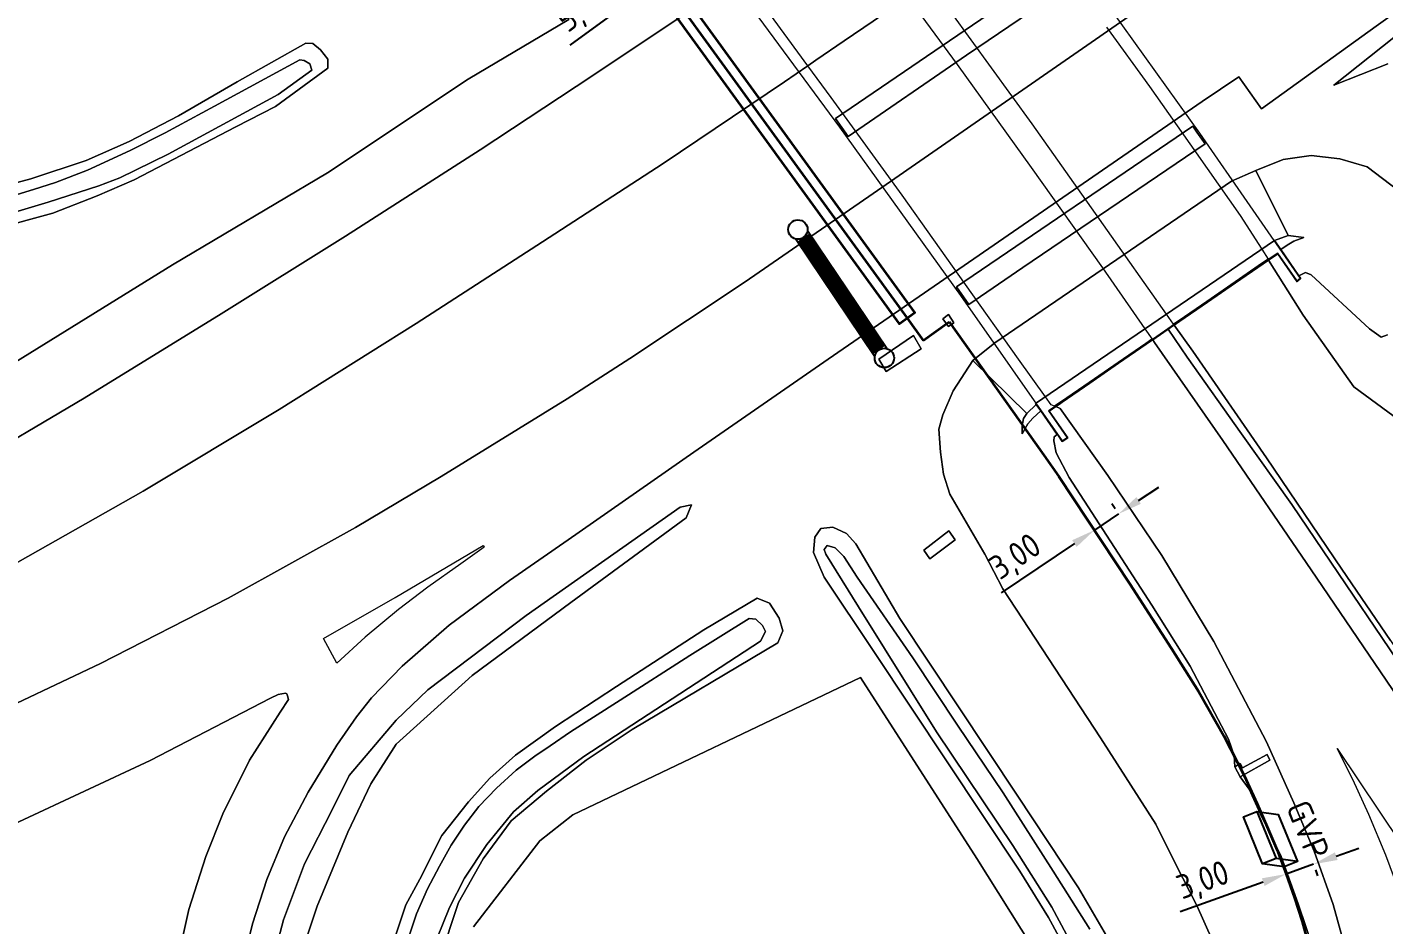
# Model space of a CAD drawing. Header units: metres. Extents: x 112942 to 118371, y 496117 to 499046.
# Drawn here: x 117805.7 to 117946, y 496482.3 to 496575.1 of the extents above; entities that cross this region are included whole.
import ezdxf
from ezdxf.enums import TextEntityAlignment as Align

# ---------------------------------------------------------------- set-up
doc = ezdxf.new("R2010")
doc.units = ezdxf.units.M
doc.linetypes.add('STREEP', pattern=[0.375, 0.25, -0.125])
for name, color, linetype, lineweight in [('B-WE-OG-TOPOKAART-G', 253, 'Continuous', 18), ('N-WE-KL-DATA-T18', 1, 'Continuous', 18), ('N-WE-KL-DATA-T25', 7, 'Continuous', 25), ('N-WE-KL-DATA_GLASVEZEL-G', 90, 'KL-GLASVEZEL-N', 35), ('N-WE-KL-DATA_GLASVEZEL-M', 7, 'Continuous', 18), ('N-WE-KL-DATA_GLASVEZEL_KAST_PUTKAST-S', 90, 'Continuous', 25), ('N-WE-KL-DATA_GLASVEZEL_MANTELBUIS-G', 90, 'Continuous', 35), ('N-WE-VW-BEWEGWIJZERING_DRAAGCONSTRUCTIE_PORTAAL-S', 7, 'Continuous', 25)]:
    doc.layers.add(name, color=color, linetype=linetype, lineweight=lineweight)
doc.styles.add('ISO', font='isocp.shx')
doc.styles.add('NLCS-ISO', font='NLCS-ISO.ttf')
doc.linetypes.add('KL-GLASVEZEL-N', pattern='A,4,-1,[101,NLCS.SHX,S=0.5,R=0,X=0,Y=0],-1,4,-1,["G",Standard,S=1,R=0,X=-0.25,Y=-0.5],-1.5', length=12.5)
doc.dimstyles.new('ISO', dxfattribs={"dimtxt": 2.5, "dimasz": 2.5, "dimexe": 1.25, "dimexo": 0.625, "dimtad": 1, "dimtxsty": 'ISO', "dimcen": 2.5, "dimadec": 0, "dimazin": 0, "dimtfac": 1, "dimtmove": 0, "dimatfit": 3, "dimfxl": 1, "dimarcsym": 0})

# ---------------------------------------------------------------- blocks, each defined once
blk = doc.blocks.new('*D12')
at = {"layer": 'Defpoints', "color": 0, "transparency": 16777216}
for p in [(117875.69, 496583.27, 5.71), (117871.24, 496580.04, 5.71), (117871.24, 496580.04)]:
    blk.add_point(p, dxfattribs=at)
at = {"layer": 'N-WE-KL-DATA_GLASVEZEL-M', "color": 0, "lineweight": -2, "transparency": 16777216}
for p, q in [((117877.71, 496584.74), (117879.73, 496586.21)), ((117875.32, 496583.78), (117874.95, 496584.28)), ((117875.69, 496583.27), (117871.24, 496580.04)), ((117870.87, 496580.55), (117870.5, 496581.05)), ((117869.21, 496578.57), (117861.83, 496573.21))]:
    blk.add_line(p, q, dxfattribs=at)
at = {"layer": 'N-WE-KL-DATA_GLASVEZEL-M', "color": 0, "transparency": 16777216}
for points in [[(117877.47, 496585.08), (117877.96, 496584.4), (117875.69, 496583.27)], [(117868.97, 496578.91), (117869.46, 496578.23), (117871.24, 496580.04)]]:
    blk.add_solid(points, dxfattribs=at)
at = {"layer": 'N-WE-KL-DATA_GLASVEZEL-M', "color": 0, "transparency": 16777216, "insert": (117863.3, 496576.82), "char_height": 2.5, "attachment_point": 5, "rotation": 35.9783, "style": 'ISO'}
blk.add_mtext('5,50', dxfattribs=at)
blk = doc.blocks.new('*D13')
at = {"layer": 'Defpoints', "color": 0, "transparency": 16777216}
for p in [(117918.56, 496524.74, 5.53), (117916.07, 496523.07, 4.52), (117916.07, 496523.07)]:
    blk.add_point(p, dxfattribs=at)
at = {"layer": 'N-WE-KL-DATA_GLASVEZEL-M', "color": 0, "lineweight": -2, "transparency": 16777216}
for p, q in [((117920.63, 496526.13), (117922.71, 496527.52)), ((117918.56, 496524.74), (117916.07, 496523.07)), ((117918.21, 496525.26), (117917.86, 496525.78)), ((117915.72, 496523.59), (117915.37, 496524.11)), ((117913.99, 496521.67), (117906.41, 496516.59))]:
    blk.add_line(p, q, dxfattribs=at)
at = {"layer": 'N-WE-KL-DATA_GLASVEZEL-M', "color": 0, "transparency": 16777216}
for points in [[(117920.4, 496526.48), (117920.87, 496525.79), (117918.56, 496524.74)], [(117913.76, 496522.02), (117914.22, 496521.33), (117916.07, 496523.07)]]:
    blk.add_solid(points, dxfattribs=at)
at = {"layer": 'N-WE-KL-DATA_GLASVEZEL-M', "color": 0, "transparency": 16777216, "insert": (117908.01, 496520.15), "char_height": 2.5, "attachment_point": 5, "rotation": 33.8557, "style": 'ISO'}
blk.add_mtext('3,00', dxfattribs=at)
blk = doc.blocks.new('*D14')
at = {"layer": 'Defpoints', "color": 0, "transparency": 16777216}
for p in [(117938.7, 496488.53, 4.52), (117935.87, 496487.52, 4.52), (117935.87, 496487.52)]:
    blk.add_point(p, dxfattribs=at)
at = {"layer": 'N-WE-KL-DATA_GLASVEZEL-M', "color": 0, "lineweight": -2, "transparency": 16777216}
for p, q in [((117941.06, 496489.36), (117943.41, 496490.2)), ((117938.7, 496488.53), (117935.87, 496487.52)), ((117933.52, 496486.68), (117924.92, 496483.63)), ((117936.08, 496486.93), (117936.29, 496486.34)), ((117938.91, 496487.94), (117939.12, 496487.35))]:
    blk.add_line(p, q, dxfattribs=at)
at = {"layer": 'N-WE-KL-DATA_GLASVEZEL-M', "color": 0, "transparency": 16777216}
for points in [[(117940.92, 496489.76), (117941.2, 496488.97), (117938.7, 496488.53)], [(117933.38, 496487.08), (117933.66, 496486.29), (117935.87, 496487.52)]]:
    blk.add_solid(points, dxfattribs=at)
at = {"layer": 'N-WE-KL-DATA_GLASVEZEL-M', "color": 0, "transparency": 16777216, "insert": (117927.35, 496486.68), "char_height": 2.5, "attachment_point": 5, "rotation": 19.5604, "style": 'ISO'}
blk.add_mtext('3,00', dxfattribs=at)
blk = doc.blocks.new('SKL-DATA_GLASVEZEL_GLASVEZELKABELPUT_RECHTHOEKIG')
at = {"color": 0, "linetype": 'ByBlock'}
for points in [[(-3.2, -0.97), (-2.07, 0.97), (3.18, 0.97), (2.05, -0.97)], [(3.18, 0.97), (3.18, -0.53), (2.05, -2.47)], [(-3.2, -0.97), (2.05, -0.97), (2.05, -2.47), (-3.2, -2.47), (-3.2, -0.97)]]:
    blk.add_lwpolyline(points, dxfattribs=at)
at = {"layer": 'N-WE-KL-DATA-T18', "linetype": 'ByBlock', "style": 'NLCS-ISO', "flags": 1}
for tag, p in [('OMSCHRIJVING_LEGENDA', (-0.01, -8.43)), ('LOCATIE', (-0.01, -12.22)), ('TYPE_HANDHOLE', (-0.01, -16)), ('TYPE_GCO', (-0.01, -19.78)), ('BPS-CODERING', (-0.01, -23.57)), ('POSITIE_X', (-0.01, -27.35)), ('POSITIE_Y', (-0.01, -31.14)), ('OVERIGE_OPMERKING(EN)_1', (-0.01, -34.92)), ('OVERIGE_OPMERKING(EN)_2', (-0.01, -38.71))]:
    blk.add_attdef(tag, p, '', height=1.8, dxfattribs=at)
at = {"layer": 'N-WE-KL-DATA-T25', "linetype": 'ByBlock', "style": 'NLCS-ISO'}
blk.add_attdef('TYPE_SYMBOOL', text='', height=2.5, dxfattribs=at).set_placement((15.9, -0.24), align=Align.MIDDLE_CENTER)
blk = doc.blocks.new('SVW-BEWEGWIJZERING_DRAAGCONSTRUCTIE_PORTAAL_COMBI')
for p, q in [((0.66, 0.75), (15.34, 0.75)), ((0.66, -0.75), (15.34, -0.75))]:
    blk.add_line(p, q)
at = {"linetype": 'STREEP', "flags": 128}
blk.add_lwpolyline([(1, 0, 1.5, 1.5, 0), (15, 0, 0, 0, 0)], format="xyseb", dxfattribs=at)
at = {"linetype": 'ByBlock'}
for points in [[(0.66, 0.75), (15.34, 0.75)], [(0.66, -0.75), (15.34, -0.75)]]:
    blk.add_lwpolyline(points, dxfattribs=at)
for centre in [(0, 0), (16, 0)]:
    blk.add_circle(centre, 1, dxfattribs=at)
at = {"linetype": 'ByBlock', "style": 'NLCS-ISO', "flags": 13}
blk.add_attdef('LENGTE', text='', height=2.5, dxfattribs=at).set_placement((0, 0), align=Align.MIDDLE_LEFT)

msp = doc.modelspace()

# ---------------------------------------------------------------- linework, layer by layer
at = {"layer": 'B-WE-OG-TOPOKAART-G'}
for points, elevation in [([(117801.23, 496554.975), (117807.917, 496556.954), (117813.165, 496558.644), (117815.332, 496559.477), (117820.331, 496561.941), (117831.69, 496568.099), (117835.165, 496570.621), (117834.978, 496571.257), (117834.365, 496571.618), (117833.925, 496571.667), (117825.113, 496566.885), (117820, 496564.123), (117816.394, 496562.311), (117811.965, 496560.274), (117808.664, 496558.988), (117806.392, 496558.28), (117802.429, 496557.07)], -1.462), ([(117802.429, 496557.07), (117806.392, 496558.28), (117808.664, 496558.988), (117811.965, 496560.274), (117816.394, 496562.311), (117820, 496564.123), (117825.113, 496566.885), (117833.925, 496571.667), (117834.365, 496571.618), (117834.978, 496571.257), (117835.165, 496570.621), (117831.69, 496568.099), (117820.331, 496561.941), (117815.332, 496559.477), (117813.165, 496558.644), (117807.917, 496556.954), (117801.23, 496554.975)], -1.462), ([(117915.575, 496481.822), (117911.807, 496487.801), (117906.637, 496495.909), (117901.92, 496502.894), (117897.288, 496509.877), (117891.524, 496518.211), (117890.167, 496520.357), (117889.267, 496521.229), (117888.451, 496521.462), (117888.137, 496521.071), (117888.299, 496520.587), (117891.676, 496515.126), (117899.744, 496502.229), (117907.637, 496490.473), (117911.666, 496484.082), (117913.944, 496479.843)], -1.422), ([(117913.944, 496479.843), (117911.666, 496484.082), (117907.637, 496490.473), (117899.744, 496502.229), (117891.676, 496515.126), (117888.299, 496520.587), (117888.137, 496521.071), (117888.451, 496521.462), (117889.267, 496521.229), (117890.167, 496520.357), (117891.524, 496518.211), (117897.288, 496509.877), (117901.92, 496502.894), (117906.637, 496495.909), (117911.807, 496487.801), (117915.575, 496481.822)], -1.422), ([(117847.51, 496479.39), (117849.4, 496484.061), (117850.939, 496487.079), (117853.267, 496490.557), (117856.001, 496493.96), (117858.518, 496496.142), (117863.295, 496499.663), (117881.55, 496511.576), (117882.063, 496512.577), (117881.756, 496513.216), (117881.049, 496513.875), (117880.363, 496513.947), (117874.241, 496510.108), (117867.044, 496505.485), (117861.892, 496502.228), (117859.809, 496500.774), (117858.219, 496499.694), (117856.281, 496498.266), (117854.254, 496496.397), (117852.421, 496494.494), (117850.936, 496492.558), (117849.568, 496490.52), (117848.383, 496488.339), (117847.138, 496485.987), (117845.996, 496483.412), (117845.203, 496481.023)], -1.422), ([(117845.203, 496481.023), (117845.996, 496483.412), (117847.138, 496485.987), (117848.383, 496488.339), (117849.568, 496490.52), (117850.936, 496492.558), (117852.421, 496494.494), (117854.254, 496496.397), (117856.281, 496498.266), (117858.219, 496499.694), (117859.809, 496500.774), (117861.892, 496502.228), (117867.044, 496505.485), (117874.241, 496510.108), (117880.363, 496513.947), (117881.049, 496513.875), (117881.756, 496513.216), (117882.063, 496512.577), (117881.55, 496511.576), (117863.295, 496499.663), (117858.518, 496496.142), (117856.001, 496493.96), (117853.267, 496490.557), (117850.939, 496487.079), (117849.4, 496484.061), (117847.51, 496479.39)], -1.422)]:
    msp.add_lwpolyline(points, dxfattribs=dict(at, elevation=elevation))
at = {"layer": 'B-WE-OG-TOPOKAART-G', "elevation": 0.134}
for points in [[(117900.986, 496544.102), (117901.518, 496544.509), (117900.993, 496545.348), (117900.41, 496544.903), (117900.986, 496544.102)], [(117901.518, 496544.509), (117900.986, 496544.102), (117900.41, 496544.903), (117900.993, 496545.348), (117901.518, 496544.509)]]:
    msp.add_lwpolyline(points, close=True, dxfattribs=at)
at = {"layer": 'B-WE-OG-TOPOKAART-G'}
for points in [[(117807.944, 496639.506, -0.922), (117821.767, 496624.641, -0.83), (117838.797, 496605.613, -0.755), (117848.109, 496594.094, -0.712), (117855.023, 496585.123, -0.7), (117861.727, 496575.841, -0.199), (117851.338, 496569.668, -0.46), (117836.806, 496560.006, -0.46), (117820.777, 496550.474, -0.418), (117804.573, 496540.468, 0.091), (117793.635, 496534.124, 0.142), (117782.517, 496528.436, 0.154), (117777.364, 496525.565, 0.205), (117768.945, 496528.188, -0.141)], [(117954.815, 496634.46, 0.044), (117946.703, 496627.003, 0.012), (117936.309, 496619.495, -0.051), (117924.253, 496611.085, -0.066), (117912.317, 496602.79, -0.028), (117903.137, 496596.37, -0.039), (117878.407, 496579.577, -0.001), (117864.13, 496569.975, -0.011), (117852.585, 496562.383, -0.019), (117838.663, 496553.448, -0.021), (117825.803, 496545.434, 0.027), (117811.65, 496536.709, 0.102), (117799.014, 496529.271, 0.153), (117786.409, 496522.292, 0.188), (117772.707, 496515.453, 0.155), (117762.952, 496511.041, 0.122), (117743.716, 496503.071, 0.116), (117731.345, 496498.58, 0.134), (117718.146, 496494.358, 0.14)], [(117718.146, 496494.358, 0.14), (117731.345, 496498.58, 0.134), (117743.716, 496503.071, 0.116), (117762.952, 496511.041, 0.122), (117772.707, 496515.453, 0.155), (117786.409, 496522.292, 0.188), (117799.014, 496529.271, 0.153), (117811.65, 496536.709, 0.102), (117825.803, 496545.434, 0.027), (117838.663, 496553.448, -0.021), (117852.585, 496562.383, -0.019), (117864.13, 496569.975, -0.011), (117878.407, 496579.577, -0.001), (117903.137, 496596.37, -0.039), (117912.317, 496602.79, -0.028), (117924.253, 496611.085, -0.066), (117936.309, 496619.495, -0.051), (117946.703, 496627.003, 0.012), (117954.815, 496634.46, 0.044)], [(117804.573, 496540.468, 0.091), (117820.777, 496550.474, -0.418), (117836.806, 496560.006, -0.46), (117851.338, 496569.668, -0.46), (117861.727, 496575.841, -0.199), (117855.023, 496585.123, -0.7), (117858.21, 496583.303, -0.444), (117863.287, 496582.144, -0.314), (117867.973, 496582.5, -0.284), (117870.415, 496583.168, -0.314), (117871.136, 496583.528, -0.306), (117874.088, 496585.002, -0.274), (117895.668, 496599.719, -0.321), (117898.622, 496602.035, -0.246), (117900.265, 496603.897, -0.114), (117901.362, 496605.269, -0.123), (117905.078, 496610.313, -0.257), (117905.622, 496615.097, -0.303), (117903.556, 496621.369, -0.355), (117900.321, 496628.514, -0.45)], [(117804.781, 496519.756, 0.525), (117817.729, 496527.08, 0.491), (117831.786, 496535.548, 0.44), (117845.95, 496544.419, 0.317), (117859.026, 496552.87, 0.239), (117871.473, 496560.967, 0.246), (117884.044, 496569.421, 0.265), (117886.45, 496571.071, 5.603), (117887.274, 496571.636, 5.643), (117890.184, 496573.631, 5.727), (117893.179, 496575.685, 5.83), (117896.093, 496577.683, 5.932), (117896.789, 496578.16, 5.939), (117899.002, 496579.677, 5.811), (117899.527, 496580.038, 5.828), (117902.404, 496582.01, 5.938), (117905.328, 496584.016, 6.063), (117908.154, 496585.954, 6.177), (117908.969, 496586.512, 6.197), (117911.022, 496587.92, 0.223), (117920.961, 496594.852, 0.269), (117931.708, 496602.321, 0.307), (117943.477, 496610.569, 0.372), (117959.306, 496621.801, 0.466)], [(117959.306, 496621.801, 0.466), (117943.477, 496610.569, 0.372), (117931.708, 496602.321, 0.307), (117920.961, 496594.852, 0.269), (117911.022, 496587.92, 0.223), (117908.969, 496586.512, 6.197), (117908.154, 496585.954, 6.177), (117905.328, 496584.016, 6.063), (117902.404, 496582.01, 5.938), (117899.527, 496580.038, 5.828), (117899.002, 496579.677, 5.811), (117896.789, 496578.16, 5.939), (117896.093, 496577.683, 5.932), (117893.179, 496575.685, 5.83), (117890.184, 496573.631, 5.727), (117887.274, 496571.636, 5.643), (117886.45, 496571.071, 5.603), (117884.044, 496569.421, 0.265), (117871.473, 496560.967, 0.246), (117859.026, 496552.87, 0.239), (117845.95, 496544.419, 0.317), (117831.786, 496535.548, 0.44), (117817.729, 496527.08, 0.491), (117804.781, 496519.756, 0.525)], [(117948.665, 496596.35, 0.094), (117937.441, 496588.56, 0.05), (117924.191, 496579.341, 0.032), (117920.12, 496576.515, 0.038), (117893.197, 496557.846, 0.038), (117879.973, 496548.741, 0.017), (117868.041, 496540.801, 0.061), (117861.548, 496536.628, 0.073), (117848.542, 496528.596, 0.136), (117839.699, 496523.347, 0.216), (117826.535, 496516.046, 0.307), (117813.34, 496509.291, 0.371), (117800.651, 496503.282, 0.399), (117786.541, 496497.108, 0.429), (117771.973, 496491.475, 0.411), (117753.746, 496485.069, 0.456), (117750.728, 496484.077, 0.383), (117736.82, 496479.966, 0.432), (117722.484, 496476.103, 0.419)], [(117722.484, 496476.103, 0.419), (117736.82, 496479.966, 0.432), (117750.728, 496484.077, 0.383), (117753.746, 496485.069, 0.456), (117771.973, 496491.475, 0.411), (117786.541, 496497.108, 0.429), (117800.651, 496503.282, 0.399), (117813.34, 496509.291, 0.371), (117826.535, 496516.046, 0.307), (117839.699, 496523.347, 0.216), (117848.542, 496528.596, 0.136), (117861.548, 496536.628, 0.073), (117868.041, 496540.801, 0.061), (117879.973, 496548.741, 0.017), (117893.197, 496557.846, 0.038), (117920.12, 496576.515, 0.038), (117924.191, 496579.341, 0.032), (117937.441, 496588.56, 0.05), (117948.665, 496596.35, 0.094)], [(117827.953, 496477.982, 0.502), (117829.023, 496482.379, 0.44), (117830.509, 496486.969, 0.369), (117832.349, 496491.361, 0.297), (117834.807, 496495.982, 0.244), (117837.769, 496500.839, 0.218), (117839.791, 496503.753, 0.207), (117841.343, 496505.744, 0.17), (117844.494, 496509.002, 0.147), (117849.374, 496513.238, 0.134), (117855.595, 496517.857, 0.082), (117861.663, 496522.073, 0.074), (117874.662, 496531.11, 0.039), (117888.526, 496540.752, 0.044), (117899.496, 496548.28, 0.002), (117927.207, 496567.385, 0.119), (117931.003, 496569.936, 0.085), (117933.351, 496566.627, 0.073), (117945.184, 496575.175, 0.078), (117956.92, 496583.557, 0.094)], [(117956.92, 496583.557, 0.094), (117945.184, 496575.175, 0.078), (117933.351, 496566.627, 0.073), (117931.003, 496569.936, 0.085), (117927.207, 496567.385, 0.119), (117899.496, 496548.28, 0.002), (117888.526, 496540.752, 0.044), (117874.662, 496531.11, 0.039), (117861.663, 496522.073, 0.074), (117855.595, 496517.857, 0.082), (117849.374, 496513.238, 0.134), (117844.494, 496509.002, 0.147), (117841.343, 496505.744, 0.17), (117839.791, 496503.753, 0.207), (117837.769, 496500.839, 0.218), (117834.807, 496495.982, 0.244), (117832.349, 496491.361, 0.297), (117830.509, 496486.969, 0.369), (117829.023, 496482.379, 0.44), (117827.953, 496477.982, 0.502)], [(117889.313, 496565.614, 0.23), (117890.593, 496563.764, 0.23), (117902.839, 496572.157, 0.23), (117915.017, 496580.439, 0.24), (117913.737, 496582.289, 0.245), (117889.313, 496565.614, 0.23)], [(117889.313, 496565.614, 0.23), (117913.737, 496582.289, 0.245), (117915.017, 496580.439, 0.24), (117902.839, 496572.157, 0.23), (117890.593, 496563.764, 0.23), (117889.313, 496565.614, 0.23)], [(117937.32, 496549.074, 5.164), (117937.019, 496548.822, 5.407), (117935.028, 496551.711, 5.55), (117934.337, 496551.234, 5.669), (117924.252, 496544.288, 5.303), (117923.659, 496543.879, 5.342), (117922.056, 496542.776, 5.436), (117922.035, 496542.761, 5.462), (117912.514, 496536.203, 5.105), (117911.33, 496535.388, 5.087), (117913.245, 496532.604, 4.898), (117913.23, 496532.594, 5.666), (117912.755, 496532.296, 4.814), (117902.257, 496547.315, 5.05), (117889.759, 496564.706, 5.3), (117877.151, 496581.856, 5.55)], [(117914.429, 496581.552, 5.7), (117926.92, 496564.097, 5.45), (117937.32, 496549.074, 5.164)], [(117896.789, 496578.16, 5.939), (117901.889, 496571.2, 5.847), (117909.514, 496560.54, 5.714), (117916.887, 496550.169, 5.567), (117921.292, 496543.869, 5.453), (117922.028, 496542.817, 5.46)], [(117922.028, 496542.817, 5.46), (117922.006, 496542.802, 5.462), (117921.369, 496542.363, 5.431), (117918.508, 496540.392, 5.324), (117915.516, 496538.332, 5.218), (117912.665, 496536.368, 5.113), (117912.485, 496536.244, 5.105), (117911.953, 496535.877, 5.078), (117911.595, 496536.035, 5.075), (117911.007, 496536.852, 5.094), (117908.211, 496540.736, 5.182), (117902.751, 496548.443, 5.275), (117896.189, 496557.704, 5.412), (117888.86, 496567.789, 5.563), (117886.45, 496571.071, 5.603), (117881.939, 496577.213, 5.678)], [(117934.011, 496551.071, 5.66), (117933.443, 496550.679, 5.638), (117930.608, 496548.726, 5.542), (117927.687, 496546.715, 5.438), (117924.823, 496544.742, 5.322), (117924.248, 496544.346, 5.307), (117923.516, 496545.387, 5.322), (117917.001, 496554.64, 5.459), (117909.615, 496565.06, 5.613), (117901.234, 496576.649, 5.775)], [(117917.316, 496575.061, 6.031), (117921.752, 496568.915, 5.94), (117926.59, 496562.062, 5.842), (117931.141, 496555.592, 5.748), (117933.357, 496552.101, 5.68), (117934.011, 496551.071, 5.66)], [(117947.019, 496573.976, -0.153), (117940.816, 496569.055, -0.195), (117946.387, 496571.281, -0.501)], [(117946.387, 496571.281, -0.501), (117940.816, 496569.055, -0.195), (117947.019, 496573.976, -0.153)], [(117802.102, 496558.3, -0.961), (117806.11, 496559.39, -0.943), (117811.851, 496561.28, -0.976), (117816.277, 496563.228, -0.997), (117821.373, 496565.893, -1.006), (117827.459, 496569.407, -1.012), (117834.542, 496573.415, -1.024), (117835.276, 496573.369, -1.042), (117836.055, 496572.719, -1.018), (117836.814, 496571.756, -1.012), (117836.826, 496570.823, -1.036), (117831.413, 496566.855, -0.952), (117827.326, 496564.745, -0.919), (117816.814, 496559.291, -0.886), (117812.983, 496557.638, -0.874), (117808.41, 496555.84, -0.838), (117802.44, 496554.208, -0.868)], [(117802.44, 496554.208, -0.868), (117808.41, 496555.84, -0.838), (117812.983, 496557.638, -0.874), (117816.814, 496559.291, -0.886), (117827.326, 496564.745, -0.919), (117831.413, 496566.855, -0.952), (117836.826, 496570.823, -1.036), (117836.814, 496571.756, -1.012), (117836.055, 496572.719, -1.018), (117835.276, 496573.369, -1.042), (117834.542, 496573.415, -1.024), (117827.459, 496569.407, -1.012), (117821.373, 496565.893, -1.006), (117816.277, 496563.228, -0.997), (117811.851, 496561.28, -0.976), (117806.11, 496559.39, -0.943), (117802.102, 496558.3, -0.961)], [(117926.233, 496564.839, 0.236), (117901.808, 496548.221, 0.216), (117903.096, 496546.376, 0.22), (117908.678, 496550.201, 0.246), (117927.499, 496562.979, 0.27), (117926.644, 496564.188, 0.246), (117926.233, 496564.839, 0.236)], [(117908.678, 496550.201, 0.246), (117903.096, 496546.376, 0.22), (117901.808, 496548.221, 0.216), (117926.233, 496564.839, 0.236), (117926.644, 496564.188, 0.246), (117927.499, 496562.979, 0.27), (117908.678, 496550.201, 0.246)], [(117949.885, 496556.342, -0.588), (117944.273, 496560.603, -0.42), (117941.433, 496561.441, -0.279), (117938.457, 496561.803, -0.21), (117935.579, 496561.373, -0.234), (117932.743, 496560.241, -0.237), (117930.221, 496559.132, -0.294), (117905.767, 496542.427, -0.304), (117903.485, 496540.602, -0.264), (117901.458, 496537.463, -0.111), (117900.395, 496534.981, -0.123), (117899.998, 496533.501, -0.081), (117900.148, 496531.123, -0.048), (117900.465, 496528.846, -0.099), (117901.132, 496526.771, -0.123), (117904.747, 496520.596, -0.156), (117906.581, 496516.986, -0.396), (117916.706, 496501.597, -0.294), (117922.427, 496492.668, -0.231), (117924.463, 496488.522, -0.327), (117926.644, 496484.277, -0.339), (117929.093, 496478.788, -0.288)], [(117935.338, 496552.065, 3.62), (117935.999, 496552.516, 3.62), (117936.664, 496552.929, 3.653), (117937.72, 496553.322, 3.698), (117936.077, 496553.512, 3.443), (117932.743, 496560.241, -0.237), (117935.579, 496561.373, -0.234), (117938.457, 496561.803, -0.21), (117941.433, 496561.441, -0.279), (117944.273, 496560.603, -0.42), (117949.885, 496556.342, -0.588)], [(117903.485, 496540.602, -0.264), (117905.767, 496542.427, -0.304), (117930.221, 496559.132, -0.294), (117932.743, 496560.241, -0.237), (117936.077, 496553.512, 3.443), (117934.695, 496553.014, 3.416), (117909.989, 496536.157, 3.396), (117910.059, 496536.057, 3.593), (117909.087, 496535.13, 3.506), (117903.485, 496540.602, -0.264)], [(117935.338, 496552.065, 3.62), (117937.182, 496549.345, 5.021), (117937.388, 496549.066, 5.164), (117937.009, 496548.748, 5.407), (117935.015, 496551.641, 5.55), (117934.365, 496551.193, 5.669), (117934.065, 496550.987, 5.657), (117933.501, 496550.598, 5.634), (117930.664, 496548.644, 5.538), (117927.744, 496546.633, 5.431), (117924.879, 496544.66, 5.322), (117924.306, 496544.265, 5.305), (117924.28, 496544.247, 5.303), (117923.687, 496543.838, 5.342), (117922.085, 496542.735, 5.436), (117922.063, 496542.72, 5.462), (117921.424, 496542.28, 5.426), (117918.566, 496540.311, 5.319), (117915.574, 496538.25, 5.214), (117912.73, 496536.292, 5.102), (117912.542, 496536.162, 5.105), (117912.06, 496535.83, 5.079), (117911.4, 496535.375, 5.087), (117913.315, 496532.59, 4.898), (117912.742, 496532.229, 4.814), (117912.339, 496532.808, 5.002), (117912.227, 496532.968, 4.724), (117910.518, 496535.404, 3.497), (117910.059, 496536.057, 3.593), (117909.989, 496536.157, 3.396), (117934.695, 496553.014, 3.416), (117935.338, 496552.065, 3.62)], [(117934.695, 496553.014, 3.416), (117936.077, 496553.512, 3.443), (117937.72, 496553.322, 3.698), (117936.664, 496552.929, 3.653), (117935.999, 496552.516, 3.62), (117935.338, 496552.065, 3.62), (117934.695, 496553.014, 3.416)], [(117934.065, 496550.987, 5.657), (117934.365, 496551.193, 5.669), (117935.015, 496551.641, 5.55), (117937.009, 496548.748, 5.407), (117937.388, 496549.066, 5.164), (117937.182, 496549.345, 5.021), (117937.888, 496549.689, 4.994), (117938.47, 496549.453, 5.036), (117944.489, 496543.882, 4.814), (117945.695, 496543.02, 4.883), (117946.357, 496543.248, 4.889)], [(117946.357, 496543.248, 4.889), (117945.695, 496543.02, 4.883), (117944.489, 496543.882, 4.814), (117938.47, 496549.453, 5.036), (117937.888, 496549.689, 4.994), (117937.182, 496549.345, 5.021), (117935.338, 496552.065, 3.62)], [(117946.664, 496511.674, 4.888), (117941.625, 496519.035, 4.96), (117933.851, 496530.535, 5.103), (117926.238, 496541.56, 5.262), (117924.306, 496544.265, 5.305), (117924.879, 496544.66, 5.322), (117927.744, 496546.633, 5.431), (117930.664, 496548.644, 5.538), (117933.501, 496550.598, 5.634), (117934.065, 496550.987, 5.657), (117937.646, 496545.284, 5.548), (117942.886, 496537.875, 5.357), (117948.733, 496533.561, 5.234)], [(117948.733, 496533.561, 5.234), (117942.886, 496537.875, 5.357), (117937.646, 496545.284, 5.548), (117934.065, 496550.987, 5.657)], [(117959.703, 496492.318, 4.676), (117959.156, 496491.964, 4.715), (117953.914, 496499.746, 4.853), (117946.552, 496510.787, 4.994), (117941.286, 496518.582, 5.015), (117936.454, 496525.704, 5.123), (117931.282, 496533.019, 5.246), (117925.665, 496540.93, 5.315), (117923.687, 496543.838, 5.342), (117924.28, 496544.247, 5.303), (117924.306, 496544.265, 5.305), (117926.238, 496541.56, 5.262), (117933.851, 496530.535, 5.103), (117941.625, 496519.035, 4.96), (117946.664, 496511.674, 4.888), (117952.452, 496503.035, 4.778), (117957.885, 496494.923, 4.677), (117959.703, 496492.318, 4.676)], [(117894.532, 496539.476, 0.062), (117898.152, 496541.814, 0.017), (117897.362, 496543.169, 0.044), (117893.778, 496540.741, 0.044), (117894.532, 496539.476, 0.062)], [(117898.152, 496541.814, 0.017), (117894.532, 496539.476, 0.062), (117893.778, 496540.741, 0.044), (117897.362, 496543.169, 0.044), (117898.152, 496541.814, 0.017)], [(117942.074, 496479.527, 3.94), (117940.733, 496484.372, 4.028), (117938.778, 496489.894, 4.164), (117936.692, 496494.887, 4.299), (117933.849, 496501.179, 4.462), (117928.394, 496511.56, 4.699), (117923.02, 496520.434, 4.842), (117917.456, 496528.717, 4.991), (117912.522, 496535.627, 5.082), (117912.06, 496535.83, 5.079), (117912.542, 496536.162, 5.105), (117912.73, 496536.292, 5.102), (117915.574, 496538.25, 5.214), (117918.566, 496540.311, 5.319), (117921.424, 496542.28, 5.426), (117922.063, 496542.72, 5.462), (117922.085, 496542.735, 5.436), (117922.287, 496542.449, 5.417), (117929.349, 496532.335, 5.257), (117938.477, 496518.977, 5.017), (117948.062, 496504.877, 4.777)], [(117959.703, 496492.318, 4.676), (117963.602, 496486.728, 4.634), (117969.855, 496477.618, 4.525), (117980.657, 496461.674, 4.226), (117981.119, 496460.992, 4.212), (117979.562, 496460.108, 16.053), (117978.596, 496459.56, 3.972), (117973.494, 496467.112, 4.108), (117960.635, 496486.178, 4.447), (117956.163, 496492.812, 4.572), (117948.062, 496504.877, 4.777), (117938.477, 496518.977, 5.017), (117929.349, 496532.335, 5.257), (117922.287, 496542.449, 5.417), (117922.085, 496542.735, 5.436), (117923.687, 496543.838, 5.342), (117925.665, 496540.93, 5.315), (117931.282, 496533.019, 5.246), (117936.454, 496525.704, 5.123), (117941.286, 496518.582, 5.015), (117946.552, 496510.787, 4.994), (117953.914, 496499.746, 4.853), (117959.156, 496491.964, 4.715), (117959.703, 496492.318, 4.676)], [(117929.093, 496478.788, -0.288), (117926.644, 496484.277, -0.339), (117924.463, 496488.522, -0.327), (117922.427, 496492.668, -0.231), (117916.706, 496501.597, -0.294), (117906.581, 496516.986, -0.396), (117904.747, 496520.596, -0.156), (117901.132, 496526.771, -0.123), (117900.465, 496528.846, -0.099), (117900.148, 496531.123, -0.048), (117899.998, 496533.501, -0.081), (117900.395, 496534.981, -0.123), (117901.458, 496537.463, -0.111), (117903.485, 496540.602, -0.264)], [(117903.485, 496540.602, -0.264), (117909.087, 496535.13, 3.506), (117908.717, 496534.622, 3.425), (117908.583, 496533.86, 3.503), (117908.586, 496533.011, 3.569), (117909.182, 496534.048, 3.536), (117909.703, 496534.639, 3.54), (117910.518, 496535.404, 3.497), (117912.227, 496532.968, 4.724), (117911.905, 496532.711, 4.724), (117911.853, 496532.3, 4.724), (117912.115, 496531.073, 4.724), (117913.439, 496528.491, 4.568), (117921.999, 496515.316, 4.466), (117925.961, 496508.996, 4.406), (117929.922, 496501.444, 4.208), (117930.525, 496499.784, 4.223), (117930.572, 496498.616, 4.064), (117931.124, 496497.575, 3.995), (117932.063, 496496.309, 4.022), (117933.196, 496493.782, 3.917), (117935.384, 496489.341, 3.824), (117937.141, 496484.429, 3.665), (117938.804, 496479.449, 3.596)], [(117910.518, 496535.404, 3.497), (117909.703, 496534.639, 3.54), (117909.182, 496534.048, 3.536), (117908.586, 496533.011, 3.569), (117908.583, 496533.86, 3.503), (117908.717, 496534.622, 3.425), (117909.087, 496535.13, 3.506), (117910.059, 496536.057, 3.593), (117910.518, 496535.404, 3.497)], [(117938.804, 496479.449, 3.596), (117937.141, 496484.429, 3.665), (117935.384, 496489.341, 3.824), (117933.196, 496493.782, 3.917), (117932.063, 496496.309, 4.022), (117931.124, 496497.575, 3.995), (117934.203, 496499.295, 4.301), (117933.936, 496499.859, 4.322), (117931.381, 496498.511, 4.064), (117931.125, 496498.938, 4.064), (117930.572, 496498.616, 4.064), (117930.525, 496499.784, 4.223), (117929.922, 496501.444, 4.208), (117925.961, 496508.996, 4.406), (117921.999, 496515.316, 4.466), (117913.439, 496528.491, 4.568), (117912.115, 496531.073, 4.724), (117911.853, 496532.3, 4.724), (117911.905, 496532.711, 4.724), (117912.227, 496532.968, 4.724), (117912.339, 496532.808, 5.002), (117912.742, 496532.229, 4.814), (117913.315, 496532.59, 4.898), (117911.4, 496535.375, 5.087), (117912.06, 496535.83, 5.079), (117912.522, 496535.627, 5.082)], [(117912.522, 496535.627, 5.082), (117917.456, 496528.717, 4.991), (117923.02, 496520.434, 4.842), (117928.394, 496511.56, 4.699), (117933.849, 496501.179, 4.462), (117936.692, 496494.887, 4.299), (117938.778, 496489.894, 4.164), (117940.733, 496484.372, 4.028), (117942.074, 496479.527, 3.94)], [(117833.724, 496478.211, -0.627), (117835.714, 496484.189, -0.72), (117838.888, 496491.841, -0.684), (117841.275, 496496.854, -0.696), (117843.879, 496500.954, -0.71), (117851.76, 496508.032, -0.681), (117861.957, 496515.582, -0.723), (117873.871, 496524.351, -0.599), (117874.428, 496525.68, -0.285), (117873.243, 496525.437, -0.276), (117857.34, 496514.234, -0.32), (117847.157, 496506.569, -0.04), (117843.883, 496503.428, -0.091), (117839.017, 496497.709, -0.099), (117837.281, 496494.17, -0.099), (117834.429, 496488.57, -0.006), (117832.226, 496482.779, 0.116), (117831.169, 496478.736, 0.146)], [(117831.169, 496478.736, 0.146), (117832.226, 496482.779, 0.116), (117834.429, 496488.57, -0.006), (117837.281, 496494.17, -0.099), (117839.017, 496497.709, -0.099), (117843.883, 496503.428, -0.091), (117847.157, 496506.569, -0.04), (117857.34, 496514.234, -0.32), (117873.243, 496525.437, -0.276), (117874.428, 496525.68, -0.285), (117873.871, 496524.351, -0.599), (117861.957, 496515.582, -0.723), (117851.76, 496508.032, -0.681), (117843.879, 496500.954, -0.71), (117841.275, 496496.854, -0.696), (117838.888, 496491.841, -0.684), (117835.714, 496484.189, -0.72), (117833.724, 496478.211, -0.627)], [(117913.239, 496479.481, -1.176), (117911.311, 496483.011, -1.017), (117908.35, 496487.827, -1.017), (117893.257, 496510.527, -0.96), (117888.139, 496518.209, -0.864), (117887.033, 496520.741, -0.858), (117887.157, 496522.33, -0.864), (117887.801, 496523.232, -0.843), (117889.033, 496523.376, -0.825), (117890.432, 496522.735, -0.84), (117891.385, 496521.635, -0.84)], [(117917.787, 496480.301, -0.972), (117914.403, 496486.096, -1.017), (117908.091, 496495.689, -0.936), (117895.964, 496513.929, -0.849), (117891.385, 496521.635, -0.84), (117890.432, 496522.735, -0.84), (117889.033, 496523.376, -0.825), (117887.801, 496523.232, -0.843), (117887.157, 496522.33, -0.864), (117887.033, 496520.741, -0.858), (117888.139, 496518.209, -0.864), (117893.257, 496510.527, -0.96), (117908.35, 496487.827, -1.017), (117911.311, 496483.011, -1.017), (117913.239, 496479.481, -1.176)], [(117899.061, 496520.091, -0.345), (117901.666, 496522.05, -0.336), (117901.021, 496523.004, -0.237), (117898.414, 496521.001, -0.351), (117899.061, 496520.091, -0.345)], [(117899.061, 496520.091, -0.345), (117898.414, 496521.001, -0.351), (117901.021, 496523.004, -0.237), (117901.666, 496522.05, -0.336), (117899.061, 496520.091, -0.345)], [(117837.767, 496509.313, 0.367), (117836.364, 496511.866, 0.37), (117843.786, 496516.107, 0.282), (117852.889, 496521.491, 0.211), (117852.989, 496521.298, 0.203), (117850.562, 496519.6, 0.213), (117847.176, 496517.179, 0.246), (117844.137, 496514.877, 0.284), (117840.666, 496512.006, 0.322), (117837.767, 496509.313, 0.367)], [(117891.385, 496521.635, -0.84), (117895.964, 496513.929, -0.849), (117908.091, 496495.689, -0.936), (117914.403, 496486.096, -1.017), (117917.787, 496480.301, -0.972)], [(117843.731, 496480.824, -0.984), (117844.898, 496484.322, -0.993), (117846.341, 496486.982, -0.993), (117848.61, 496491.498, -1.077), (117851.378, 496494.99, -1.107), (117853.557, 496497.416, -1.083), (117856.236, 496499.816, -1.074), (117860.371, 496502.772, -0.996), (117866.654, 496506.91, -0.933), (117875.676, 496512.763, -0.873), (117881.21, 496516.018, -0.795), (117882.463, 496515.521, -0.903), (117883.494, 496513.964, -0.909), (117883.866, 496512.646, -0.903), (117883.347, 496511.411, -0.921), (117868.295, 496502.453, -1.086), (117863.536, 496499.304, -1.104), (117859.412, 496496.082, -1.101), (117855.767, 496493.015, -1.092), (117852.867, 496489.081, -1.092), (117850.339, 496484.562, -1.05), (117848.388, 496478.758, -1.044)], [(117848.388, 496478.758, -1.044), (117850.339, 496484.562, -1.05), (117852.867, 496489.081, -1.092), (117855.767, 496493.015, -1.092), (117859.412, 496496.082, -1.101), (117863.536, 496499.304, -1.104), (117868.295, 496502.453, -1.086), (117883.347, 496511.411, -0.921), (117883.866, 496512.646, -0.903), (117883.494, 496513.964, -0.909), (117882.463, 496515.521, -0.903), (117881.21, 496516.018, -0.795), (117875.676, 496512.763, -0.873), (117866.654, 496506.91, -0.933), (117860.371, 496502.772, -0.996), (117856.236, 496499.816, -1.074), (117853.557, 496497.416, -1.083), (117851.378, 496494.99, -1.107), (117848.61, 496491.498, -1.077), (117846.341, 496486.982, -0.993), (117844.898, 496484.322, -0.993), (117843.731, 496480.824, -0.984)], [(117851.865, 496482.061, -1.029), (117858.743, 496490.955, -1.098), (117862.154, 496493.641, -1.026), (117891.875, 496507.823, -0.801), (117903.901, 496489.125, -0.81), (117909.602, 496480.07, -0.897)], [(117909.602, 496480.07, -0.897), (117903.901, 496489.125, -0.81), (117891.875, 496507.823, -0.801), (117862.154, 496493.641, -1.026), (117858.743, 496490.955, -1.098), (117851.865, 496482.061, -1.029)], [(117777.348, 496481.589, 0.703), (117791.626, 496487.205, 0.745), (117804.882, 496492.926, 0.699), (117818.455, 496499.244, 0.641), (117830.89, 496505.688, 0.488), (117831.704, 496506.063, 0.481), (117832.44, 496506.228, 0.476), (117832.571, 496506.157, 0.455), (117832.666, 496505.925, 0.475), (117832.766, 496505.554, 0.497), (117831.891, 496504.25, 0.496), (117828.738, 496499.286, 0.552), (117825.962, 496493.759, 0.6), (117824.209, 496489.338, 0.663), (117822.447, 496483.84, 0.751), (117821.359, 496478.909, 0.811)], [(117821.359, 496478.909, 0.811), (117822.447, 496483.84, 0.751), (117824.209, 496489.338, 0.663), (117825.962, 496493.759, 0.6), (117828.738, 496499.286, 0.552), (117831.891, 496504.25, 0.496), (117832.766, 496505.554, 0.497), (117832.666, 496505.925, 0.475), (117832.571, 496506.157, 0.455), (117832.44, 496506.228, 0.476), (117831.704, 496506.063, 0.481), (117830.89, 496505.688, 0.488), (117818.455, 496499.244, 0.641), (117804.882, 496492.926, 0.699), (117791.626, 496487.205, 0.745), (117777.348, 496481.589, 0.703)], [(117931.124, 496497.575, 3.995), (117930.572, 496498.616, 4.064), (117931.125, 496498.938, 4.064), (117931.381, 496498.511, 4.064), (117933.936, 496499.859, 4.322), (117934.203, 496499.295, 4.301), (117931.124, 496497.575, 3.995)], [(117949.92, 496487.434, 4.372), (117947.513, 496485.84, 4.319), (117946.195, 496489.485, 4.361), (117944.442, 496493.687, 4.437), (117942.788, 496497.308, 4.529), (117941.157, 496500.502, 4.561), (117949.92, 496487.434, 4.372)]]:
    msp.add_polyline3d(points, dxfattribs=at)
at = {"layer": 'N-WE-KL-DATA_GLASVEZEL-G', "flags": 128}
msp.add_lwpolyline([(113099.712, 499014.37), (113099.44, 499003.59), (113099.499, 498999.792), (113099.804, 498996.137), (113099.53, 498968.354), (113099.566, 498951.056), (113099.476, 498942.658), (113099.726, 498939.408), (113100.155, 498937.952), (113101.157, 498935.413), (113102.32, 498932.796), (113103.399, 498931.465), (113105.433, 498929.886), (113106.674, 498929.14), (113108.587, 498928.742), (113115.604, 498928.288), (113129.599, 498927.262), (113152.277, 498925.63), (113152.278, 498925.63), (113175.725, 498923.657), (113198.974, 498921.279), (113220.698, 498917.529), (113241.314, 498911.718), (113259.89, 498904.498), (113281.526, 498893.155), (113301.308, 498879.664), (113319.784, 498863.537), (113333.555, 498848.523), (113341.231, 498838.155), (113343.813, 498834.565), (113349.506, 498825.765), (113354.73, 498816.673), (113359.468, 498807.319), (113363.708, 498797.729), (113367.618, 498787.457), (113368.69, 498784.539), (113369.84, 498781.239), (113370.932, 498777.919), (113371.966, 498774.58), (113372.942, 498771.223), (113373.858, 498767.849), (113374.715, 498764.461), (113375.512, 498761.057), (113376.249, 498757.641), (113376.904, 498754.201), (113377.495, 498750.762), (113378.051, 498747.312), (113378.547, 498743.858), (113378.751, 498742.291), (113379.096, 498739.399), (113379.409, 498736.448), (113379.688, 498733.512), (113379.978, 498730.104), (113380.237, 498726.718), (113380.477, 498723.355), (113380.731, 498719.632), (113381.013, 498716.6), (113381.313, 498713.488), (113381.645, 498710.241), (113382.004, 498707.026), (113382.398, 498703.847), (113382.864, 498700.521), (113383.288, 498697.357), (113383.734, 498694.396), (113384.26, 498691.285), (113384.844, 498688.186), (113385.484, 498685.098), (113386.182, 498682.023), (113386.937, 498678.961), (113387.748, 498675.913), (113388.615, 498672.881), (113389.539, 498669.866), (113390.518, 498666.868), (113391.552, 498663.889), (113392.642, 498660.93), (113393.786, 498657.991), (113394.984, 498655.073), (113396.236, 498652.179), (113397.542, 498649.308), (113398.9, 498646.462), (113400.311, 498643.642), (113401.774, 498640.848), (113403.288, 498638.082), (113404.854, 498635.344), (113406.469, 498632.635), (113408.135, 498629.958), (113409.85, 498627.311), (113411.614, 498624.697), (113413.425, 498622.115), (113415.285, 498619.568), (113417.191, 498617.056), (113419.143, 498614.579), (113421.141, 498612.139), (113423.183, 498609.736), (113425.27, 498607.372), (113427.401, 498605.046), (113429.574, 498602.761), (113431.788, 498600.516), (113434.044, 498598.312), (113436.344, 498596.148), (113437.799, 498594.819), (113441.055, 498591.955), (113443.465, 498589.927), (113445.915, 498587.941), (113448.402, 498586.001), (113450.924, 498584.108), (113453.48, 498582.262), (113456.07, 498580.463), (113458.734, 498578.718), (113461.177, 498577.178), (113463.659, 498575.644), (113466.184, 498574.143), (113469.543, 498572.148), (113472.314, 498570.568), (113475.129, 498569.013), (113477.98, 498567.48), (113480.865, 498565.962), (113483.778, 498564.454), (113489.504, 498561.531), (113492.64, 498560.008), (113501.635, 498555.639), (113510.63, 498551.27), (113519.626, 498546.901), (113528.621, 498542.532), (113537.616, 498538.163), (113546.611, 498533.794), (113555.593, 498529.431), (113560.418, 498527.154), (113579.63, 498518.055), (113601.833, 498507.934), (113627.27, 498496.378), (113627.896, 498496.699), (113651.209, 498486.151), (113674.376, 498475.686), (113700.62, 498463.505), (113723.402, 498452.851), (113747.607, 498441.92), (113826.936, 498407.232), (113831.96, 498404.555), (113856.291, 498390.206), (113876.281, 498378.09), (113881.116, 498375.349), (113901.444, 498365.312), (113923.487, 498354.345), (113947.094, 498342.456), (113969.922, 498330.857), (113998.595, 498316.097), (114017.505, 498306.229), (114042.278, 498293.06), (114066.728, 498280.02), (114090.418, 498267.163), (114113.179, 498254.611), (114113.179, 498254.611), (114136.142, 498241.86), (114161.935, 498227.268), (114186.026, 498213.509), (114206.354, 498201.808), (114231.746, 498186.946), (114255.923, 498172.65), (114282.573, 498156.533), (114306.156, 498142.09), (114330.404, 498127.051), (114353.649, 498112.661), (114377.173, 498098.282), (114400.39, 498084.264), (114400.39, 498084.264), (114400.39, 498084.264), (114424.381, 498069.86), (114447.304, 498056.342), (114471.846, 498042.035), (114494.618, 498028.886), (114509.723, 498020.344), (114519.828, 498014.63), (114532.295, 498007.637), (114547.431, 497999.207), (114554.569, 497995.219), (114561.698, 497991.236), (114576.34, 497983.145), (114594.008, 497973.536), (114612.78, 497963.411), (114629.357, 497954.521), (114637.087, 497950.389), (114659.016, 497938.907), (114663.476, 497936.6), (114670.112, 497933.227), (114681.314, 497927.562), (114688.002, 497924.245), (114688.002, 497924.245), (114699.381, 497918.468), (114713.724, 497911.12), (114722.775, 497906.57), (114739.305, 497898.205), (114758.236, 497888.959), (114781.307, 497877.636), (114789.929, 497873.442), (114806.071, 497865.567), (114820.247, 497858.793), (114832.07, 497853.143), (114839.35, 497849.661), (114859.114, 497839.161), (114859.834, 497838.808), (114861.029, 497838.223), (114918.608, 497811.949), (114920.617, 497810.991), (114927.641, 497808.928), (114945.501, 497801.09), (114955.15, 497796.805), (114965.848, 497790.973), (114978.069, 497784.16), (114993.439, 497777.439), (115009.534, 497770.42), (115024.846, 497763.803), (115042.759, 497756.185), (115061.558, 497748.294), (115077.255, 497741.973), (115077.779, 497741.733), (115092.907, 497735.4), (115110.354, 497728.204), (115119.312, 497724.566), (115128.235, 497737.264), (115131.2, 497735.069), (115137.069, 497730.88), (115143.723, 497726.432), (115148.029, 497723.754), (115152.972, 497720.979), (115157.087, 497718.73), (115164.692, 497714.92), (115172.898, 497710.903), (115184.421, 497705.42), (115193.888, 497701.085), (115205.145, 497695.936), (115213.536, 497692.157), (115219.93, 497689.177), (115224.911, 497687.06), (115232.819, 497683.83), (115236.05, 497682.537), (115239.06, 497681.366), (115251.825, 497676.544), (115276.956, 497667.151), (115291.756, 497661.561), (115301.108, 497658.029), (115320.058, 497650.863), (115338.866, 497643.693), (115343.986, 497641.686), (115350.871, 497638.768), (115360.275, 497634.799), (115365.004, 497632.73), (115366.013, 497632.289), (115368.097, 497631.377), (115378.556, 497626.904), (115381.75, 497621.432), (115390.867, 497617.898), (115409.483, 497610.935), (115429.461, 497603.463), (115472.724, 497587.274), (115509.337, 497573.467), (115554.049, 497556.742), (115598.687, 497540.018), (115647.817, 497521.572), (115674.818, 497511.419), (115678.607, 497521.062), (115684.944, 497518.686), (115735.335, 497499.843), (115749.331, 497494.619), (115760.346, 497490.443), (115766.452, 497487.922), (115783.719, 497479.9), (115812.497, 497466.388), (115840.452, 497453.266), (115858.018, 497445.157), (115866.741, 497441.75), (115868.95, 497447.502), (115869.315, 497448.433, -0.1086482), (116037.119, 497385.881), (116033.732, 497377.249), (116036.858, 497376.155), (116055.709, 497369.801), (116070.22, 497365.032), (116083.866, 497360.782), (116098.486, 497356.612), (116108.822, 497353.737), (116119.993, 497350.693), (116139.214, 497345.83), (116156.574, 497341.763), (116175.357, 497337.731), (116192.155, 497334.492), (116209.518, 497331.394), (116229.215, 497328.132), (116252.122, 497324.636), (116273.129, 497321.579), (116294.892, 497318.468), (116318.004, 497315.13), (116350.283, 497310.51), (116375.702, 497308.929), (116382.507, 497308.552), (116391.295, 497307.551), (116394.42, 497307.113), (116414.484, 497304.356), (116428.189, 497302.486), (116446.786, 497300.064), (116447.908, 497300.203), (116465.238, 497297.672), (116484.7, 497295.014), (116499.765, 497292.854), (116518.539, 497290.195), (116530.143, 497288.552), (116530.143, 497288.552), (116543.156, 497286.449), (116557.771, 497284.095), (116583.542, 497280.464), (116599.888, 497278.119), (116603.095, 497277.66), (116619.573, 497275.303), (116621.152, 497275.082), (116633.544, 497273.341), (116633.545, 497273.341), (116653.547, 497270.317), (116671.848, 497267.597), (116690.341, 497264.969), (116706.459, 497262.623), (116729, 497259.366), (116746.183, 497256.921), (116746.184, 497256.921), (116763.721, 497254.622), (116779.247, 497252.629), (116791.531, 497250.928), (116804.353, 497248.974), (116819.991, 497246.579), (116821.942, 497246.281), (116839.124, 497243.442), (116854.06, 497240.888), (116866.134, 497238.738), (116881.205, 497235.958), (116895.36, 497233.221), (116911.178, 497229.829), (116922.465, 497227.404), (116928.773, 497226.001), (116935.648, 497224.384), (116950.836, 497220.819), (116958.714, 497218.906), (116965.477, 497217.317), (116970.562, 497216.021), (116987.366, 497211.877), (117002.705, 497207.462), (117002.705, 497207.462), (117026.556, 497200.667), (117041.28, 497196.413), (117055.76, 497192.029), (117063.582, 497189.546), (117071.053, 497187.195), (117080.69, 497184.04), (117093.272, 497179.894), (117102.488, 497176.852), (117114.903, 497172.605), (117124.555, 497169.23), (117134.115, 497165.827), (117143.269, 497162.513), (117150.342, 497159.896), (117159.785, 497156.382), (117168.774, 497152.871), (117182.119, 497147.629), (117192.881, 497143.365), (117204.198, 497138.799), (117217.184, 497133.348), (117226.157, 497129.506), (117239.846, 497123.574), (117253.21, 497117.561), (117269.955, 497109.886), (117278.809, 497105.935), (117302.805, 497094.576), (117323.216, 497084.391), (117346.155, 497072.511), (117363.367, 497063.365), (117378.148, 497055.442), (117384.742, 497052.043), (117399.04, 497044.254), (117409.51, 497038.487), (117420.5, 497032.438), (117432.495, 497025.833), (117444.112, 497019.348), (117453.997, 497013.779), (117460.381, 497010.106), (117462.6, 497008.829), (117467.424, 497005.984), (117473.009, 497002.315), (117482.442, 496995.949), (117488.683, 496991.858), (117493.711, 496988.515), (117505.616, 496980.429), (117514.441, 496974.41), (117525.05, 496967.096), (117535.796, 496959.485), (117547.23, 496951.267), (117557.585, 496943.711), (117574.725, 496930.877), (117584.774, 496923.248), (117592.054, 496917.522), (117597.844, 496912.957), (117613.512, 496900.322), (117621.06, 496894.333), (117626.229, 496889.908), (117630.809, 496885.962), (117636.101, 496880.593), (117685.655, 496838.529), (117692.098, 496833.912), (117696.353, 496830.657), (117701.07, 496827.085), (117706.802, 496822.941), (117710.585, 496820.306), (117715.134, 496817.45), (117719.576, 496814.837), (117722.919, 496812.983), (117718.587, 496804.541), (117720.016, 496802.775), (117728.12, 496798.196), (117740.789, 496785.864), (117748.266, 496778.386), (117756.127, 496770.477), (117770.21, 496756.008), (117775.046, 496747.786), (117803.816, 496716.504), (117807.167, 496716.328), (117813.787, 496708.903), (117815.669, 496706.776), (117792.341, 496684.844), (117796.417, 496680.267), (117805.765, 496669.56), (117810.369, 496664.123), (117816.572, 496656.462), (117820.684, 496651.328), (117828.744, 496641.238), (117838.669, 496628.681), (117849.95, 496614.025), (117862.38, 496598.118, -0.4142136), (117862.164, 496596.364), (117861.342, 496595.721, 0.4038997), (117861.1, 496594.002), (117896.691, 496544.976), (117898.377, 496542.654), (117901.058, 496544.599), (117910.823, 496530.799), (117912.397, 496528.613), (117919.735, 496517.522), (117924.034, 496510.821), (117926.852, 496506.352), (117929.449, 496501.812), (117931.551, 496497.719), (117932.901, 496494.763), (117933.935, 496492.403), (117934.954, 496489.973), (117935.883, 496487.497), (117936.745, 496485.072), (117937.542, 496482.62), (117938.237, 496480.116), (117938.515, 496478.903), (117939.155, 496478.359), (117960.435, 496460.288), (117970.788, 496447.015), (117978.262, 496436.696), (117997.148, 496409), (118016.891, 496379.416), (118034.954, 496351.955), (118044.736, 496336.863), (118041.01, 496334.447), (118041.587, 496333.505), (118042.91, 496333.206), (118069.408, 496350.361), (118089.138, 496359.544), (118098.753, 496366.148), (118097.882, 496367.416), (118095.05, 496369.546), (118086.345, 496370.643)], format="xyb", dxfattribs=at)
at = {"layer": 'N-WE-KL-DATA_GLASVEZEL_MANTELBUIS-G', "elevation": 5.712, "flags": 128}
msp.add_lwpolyline([(117872.383, 496576.758), (117895.882, 496544.389), (117897.501, 496545.564), (117874.001, 496577.933)], close=True, dxfattribs=at)

# ---------------------------------------------------------------- block references
at = {"layer": 'N-WE-KL-DATA_GLASVEZEL_KAST_PUTKAST-S'}
ref = msp.add_blockref('SKL-DATA_GLASVEZEL_GLASVEZELKABELPUT_RECHTHOEKIG', (117934.959, 496491.395), dxfattribs=dict(at, rotation=292.3086998734738))
ref.add_attrib('TYPE_SYMBOOL', 'GVP', dxfattribs={"layer": 'N-WE-KL-DATA-T25', "linetype": 'ByBlock', "height": 2.5, "rotation": 292.3087, "style": 'NLCS-ISO'}).set_placement((117938.154, 496492.081), align=Align.MIDDLE_CENTER)
at = {"layer": 'N-WE-VW-BEWEGWIJZERING_DRAAGCONSTRUCTIE_PORTAAL-S', "rotation": 123.9476414487357}
msp.add_blockref('SVW-BEWEGWIJZERING_DRAAGCONSTRUCTIE_PORTAAL_COMBI', (117894.349, 496540.864), dxfattribs=at)

# ---------------------------------------------------------------- dimensions: what is measured, and where the dimension line sits
at = {"layer": 'N-WE-KL-DATA_GLASVEZEL-M'}
for p1, p2, picture, middle in [((117875.688, 496583.27, 5.712), (117871.237, 496580.039, 5.712), '*D12', (117863.297, 496576.824)), ((117918.557, 496524.739, 5.533), (117916.066, 496523.068, 4.517), '*D13', (117908.013, 496520.149)), ((117938.701, 496488.526, 4.517), (117935.874, 496487.522, 4.517), '*D14', (117927.35, 496486.682))]:
    dim = msp.add_aligned_dim(p1=p1, p2=p2, distance=0, dimstyle='ISO', override={"dimzin": 0}, dxfattribs=at)
    dim.commit()
    dim.dimension.update_dxf_attribs({"geometry": picture, "text_midpoint": middle})

doc.saveas('drawing.dxf')
